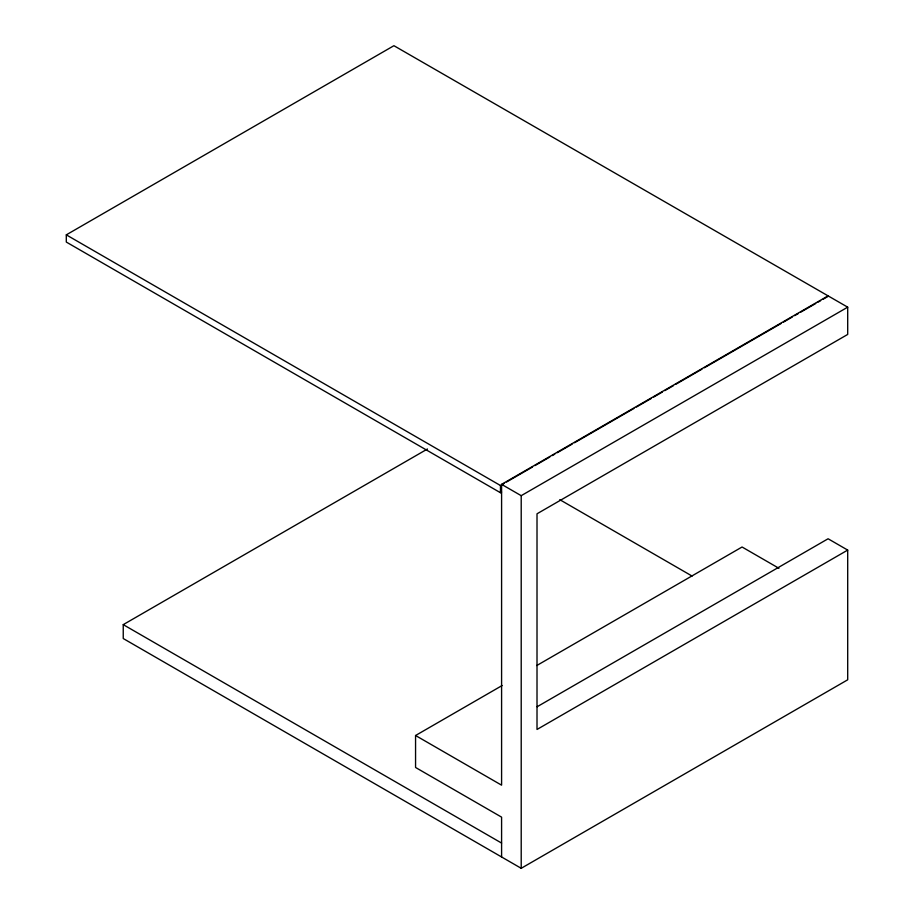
<?xml version="1.0" encoding="UTF-8"?>
<svg xmlns="http://www.w3.org/2000/svg" width="914" height="914" viewBox="0 0 914 914"><rect width="100%" height="100%" fill="white"/><g stroke="black" fill="none" stroke-linecap="round" stroke-linejoin="round"><path stroke-width="1.37" d="M501.592 492.063L500.461 492.726L66.299 242.061L66.299 234.852L393.923 45.7L847.701 307.173L847.701 334.433L537.009 513.805L537.009 729.463L847.701 550.091L847.701 679.799L521.209 868.3L123.241 638.532L123.241 624.639L427.466 448.991M501.592 856.978L501.592 817.139L415.562 767.474L415.562 735.507L501.592 785.172L501.592 484.351L828.095 295.85M66.299 234.852L500.461 485.517L504.071 483.437M506.539 482.009L532.519 467.008M534.987 465.58L549.828 457.011M552.307 455.583L554.775 454.155M557.254 452.727L572.095 444.158M574.563 442.73L633.928 408.467M636.395 407.038L651.236 398.47M653.716 397.042L662.376 392.037M664.844 390.609L673.504 385.617M675.972 384.188L701.941 369.187M704.42 367.759L781.093 323.499M783.572 322.071L792.221 317.067M794.7 315.638L798.413 313.502M800.881 312.074L815.722 303.505M818.201 302.077L820.669 300.649M823.148 299.221L828.095 296.364M501.592 484.351L521.209 495.674L847.701 307.173M415.562 735.507L502.14 685.523M536.769 665.529L742.065 547.006L778.934 568.291M537.124 706.751L828.095 538.769L847.701 550.091M559.779 499.672L692.081 576.06M123.241 624.639L501.592 843.074M521.209 495.674L521.209 868.3M500.461 485.517L500.461 492.726"/></g></svg>
